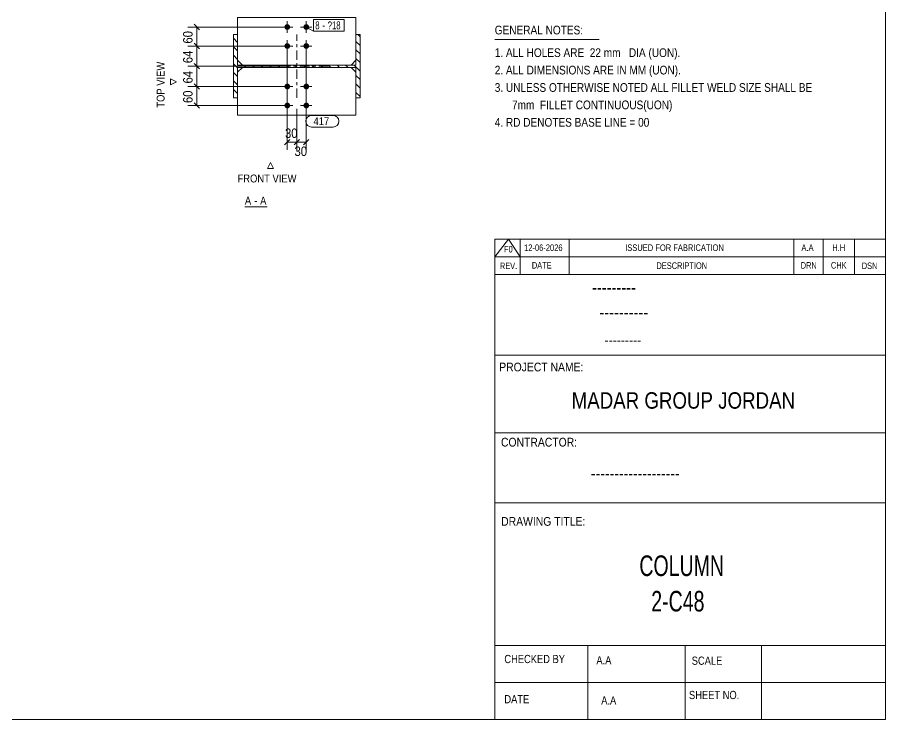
# Model space of a CAD drawing. Header units: millimetres. Extents: x 2 to 579, y 1 to 405.
# Drawn here: x 304.7 to 579, y 5 to 226.8 of the extents above; entities that cross this region are included whole.
import ezdxf

# ---------------------------------------------------------------- set-up
doc = ezdxf.new("R2010")
doc.units = ezdxf.units.MM
for name, pattern in [('XKITLINE00', [0]), ('XKITLINE01', [4, 1, -1, 1, -1]), ('XKITLINE03', [6, 3, -1, 1, -1])]:
    doc.linetypes.add(name, pattern=pattern)
for name, color, linetype, lineweight in [('Bolt', 3, 'Continuous', 0), ('BoltMark', 7, 'Continuous', 0), ('Dimensions', 7, 'Continuous', 0), ('DrawingSheet', 5, 'Continuous', 0), ('OtherObjectType', 7, 'Continuous', 0), ('Part', 2, 'Continuous', 0), ('PartMark', 7, 'Continuous', 0)]:
    doc.layers.add(name, color=color, linetype=linetype, lineweight=lineweight)
doc.styles.add('@ARIAL_UNICODE_MS_BOLD', font='ARIAL.TTF')
doc.styles.add('ARIAL', font='ARIAL.TTF')
doc.styles.add('ARIAL_NARROW', font='ARIALN.TTF')
doc.styles.add('COMIC_SANS_MS_BOLD', font='COMICBD.TTF')
doc.styles.add('SWIS721_EX_BT', font='ARIAL.TTF')
doc.styles.add('SWISSE', font='ARIAL.TTF')

# ---------------------------------------------------------------- blocks, each defined once
blk = doc.blocks.new('*A1')
at = {"layer": 'Part', "color": 7, "linetype": 'XKITLINE00', "lineweight": 0}
for p, q in [((374.25, 218.96), (372.95, 220.26)), ((412.95, 220.67), (412.22, 221.4)), ((374.25, 216.26), (372.95, 217.56)), ((412.95, 217.97), (411.65, 219.27)), ((374.25, 213.57), (372.95, 214.87)), ((412.95, 215.28), (411.65, 216.58)), ((374.25, 210.88), (372.95, 212.18)), ((376.82, 211), (376.02, 211.8)), ((379.52, 211), (378.72, 211.8)), ((382.21, 211), (381.41, 211.8)), ((384.9, 211), (384.1, 211.8)), ((387.6, 211), (386.8, 211.8)), ((390.29, 211), (389.49, 211.8)), ((392.99, 211), (392.19, 211.8)), ((395.68, 211), (394.88, 211.8)), ((398.37, 211), (397.57, 211.8)), ((401.07, 211), (400.27, 211.8)), ((403.76, 211), (402.96, 211.8)), ((406.46, 211), (405.66, 211.8)), ((409.15, 211), (408.35, 211.8)), ((412.95, 209.89), (411.04, 211.8)), ((412.95, 212.59), (411.65, 213.89)), ((374.25, 208.18), (372.95, 209.48)), ((412.95, 207.2), (411.65, 208.5)), ((374.25, 205.49), (372.95, 206.79)), ((412.95, 204.5), (411.65, 205.8)), ((374.25, 202.79), (372.95, 204.09)), ((412.95, 201.81), (411.65, 203.11)), ((372.95, 201.4), (372.95, 201.4)), ((372.95, 201.4), (372.95, 201.4))]:
    blk.add_line(p, q, dxfattribs=at)
blk = doc.blocks.new('*A55')
at = {"layer": 'Bolt'}
for points in [[(390.85, 223.75), (390.85, 223.71), (390.84, 223.67), (390.83, 223.62), (390.82, 223.58), (390.81, 223.54), (390.8, 223.5), (390.78, 223.45), (390.76, 223.41), (390.74, 223.37), (390.72, 223.34), (390.7, 223.3), (390.67, 223.26), (390.65, 223.23), (390.62, 223.19), (390.59, 223.16), (390.56, 223.13), (390.52, 223.1), (390.49, 223.08), (390.45, 223.05), (390.41, 223.03), (390.38, 223.01), (390.34, 222.99), (390.3, 222.97), (390.25, 222.95), (390.21, 222.94), (390.17, 222.93), (390.13, 222.92), (390.08, 222.91), (390.04, 222.9), (390, 222.9), (389.95, 222.9), (389.91, 222.9), (389.86, 222.9), (389.82, 222.91), (389.78, 222.92), (389.73, 222.93), (389.69, 222.94), (389.65, 222.95), (389.61, 222.97), (389.57, 222.99), (389.53, 223.01), (389.49, 223.03), (389.45, 223.05), (389.42, 223.08), (389.38, 223.1), (389.35, 223.13), (389.31, 223.16), (389.28, 223.19), (389.26, 223.23), (389.23, 223.26), (389.2, 223.3), (389.18, 223.34), (389.16, 223.37), (389.14, 223.41), (389.12, 223.45), (389.1, 223.5), (389.09, 223.54), (389.08, 223.58), (389.07, 223.62), (389.06, 223.67), (389.06, 223.71), (389.05, 223.75), (389.05, 223.8), (389.05, 223.84), (389.06, 223.89), (389.06, 223.93), (389.07, 223.97), (389.08, 224.02), (389.09, 224.06), (389.1, 224.1), (389.12, 224.14), (389.14, 224.18), (389.16, 224.22), (389.18, 224.26), (389.2, 224.3), (389.23, 224.34), (389.26, 224.37), (389.28, 224.4), (389.31, 224.44), (389.35, 224.47), (389.38, 224.49), (389.42, 224.52), (389.45, 224.55), (389.49, 224.57), (389.53, 224.59), (389.57, 224.61), (389.61, 224.63), (389.65, 224.65), (389.69, 224.66), (389.73, 224.67), (389.78, 224.68), (389.82, 224.69), (389.86, 224.69), (389.91, 224.7), (389.95, 224.7), (390, 224.7), (390.04, 224.69), (390.08, 224.69), (390.13, 224.68), (390.17, 224.67), (390.21, 224.66), (390.25, 224.65), (390.3, 224.63), (390.34, 224.61), (390.38, 224.59), (390.41, 224.57), (390.45, 224.55), (390.49, 224.52), (390.52, 224.49), (390.56, 224.47), (390.59, 224.44), (390.62, 224.4), (390.65, 224.37), (390.67, 224.34), (390.7, 224.3), (390.72, 224.26), (390.74, 224.22), (390.76, 224.18), (390.78, 224.14), (390.8, 224.1), (390.81, 224.06), (390.82, 224.02), (390.83, 223.97), (390.84, 223.93), (390.85, 223.89), (390.85, 223.84), (390.85, 223.8)], [(396.85, 223.75), (396.85, 223.71), (396.84, 223.67), (396.83, 223.62), (396.82, 223.58), (396.81, 223.54), (396.8, 223.5), (396.78, 223.45), (396.76, 223.41), (396.74, 223.37), (396.72, 223.34), (396.7, 223.3), (396.67, 223.26), (396.65, 223.23), (396.62, 223.19), (396.59, 223.16), (396.56, 223.13), (396.52, 223.1), (396.49, 223.08), (396.45, 223.05), (396.41, 223.03), (396.38, 223.01), (396.34, 222.99), (396.3, 222.97), (396.25, 222.95), (396.21, 222.94), (396.17, 222.93), (396.13, 222.92), (396.08, 222.91), (396.04, 222.9), (396, 222.9), (395.95, 222.9), (395.91, 222.9), (395.86, 222.9), (395.82, 222.91), (395.78, 222.92), (395.73, 222.93), (395.69, 222.94), (395.65, 222.95), (395.61, 222.97), (395.57, 222.99), (395.53, 223.01), (395.49, 223.03), (395.45, 223.05), (395.42, 223.08), (395.38, 223.1), (395.35, 223.13), (395.31, 223.16), (395.28, 223.19), (395.26, 223.23), (395.23, 223.26), (395.2, 223.3), (395.18, 223.34), (395.16, 223.37), (395.14, 223.41), (395.12, 223.45), (395.1, 223.5), (395.09, 223.54), (395.08, 223.58), (395.07, 223.62), (395.06, 223.67), (395.06, 223.71), (395.05, 223.75), (395.05, 223.8), (395.05, 223.84), (395.06, 223.89), (395.06, 223.93), (395.07, 223.97), (395.08, 224.02), (395.09, 224.06), (395.1, 224.1), (395.12, 224.14), (395.14, 224.18), (395.16, 224.22), (395.18, 224.26), (395.2, 224.3), (395.23, 224.34), (395.26, 224.37), (395.28, 224.4), (395.31, 224.44), (395.35, 224.47), (395.38, 224.49), (395.42, 224.52), (395.45, 224.55), (395.49, 224.57), (395.53, 224.59), (395.57, 224.61), (395.61, 224.63), (395.65, 224.65), (395.69, 224.66), (395.73, 224.67), (395.78, 224.68), (395.82, 224.69), (395.86, 224.69), (395.91, 224.7), (395.95, 224.7), (396, 224.7), (396.04, 224.69), (396.08, 224.69), (396.13, 224.68), (396.17, 224.67), (396.21, 224.66), (396.25, 224.65), (396.3, 224.63), (396.34, 224.61), (396.38, 224.59), (396.41, 224.57), (396.45, 224.55), (396.49, 224.52), (396.52, 224.49), (396.56, 224.47), (396.59, 224.44), (396.62, 224.4), (396.65, 224.37), (396.67, 224.34), (396.7, 224.3), (396.72, 224.26), (396.74, 224.22), (396.76, 224.18), (396.78, 224.14), (396.8, 224.1), (396.81, 224.06), (396.82, 224.02), (396.83, 223.97), (396.84, 223.93), (396.85, 223.89), (396.85, 223.84), (396.85, 223.8)], [(390.85, 217.75), (390.85, 217.71), (390.84, 217.67), (390.83, 217.62), (390.82, 217.58), (390.81, 217.54), (390.8, 217.5), (390.78, 217.45), (390.76, 217.41), (390.74, 217.37), (390.72, 217.34), (390.7, 217.3), (390.67, 217.26), (390.65, 217.23), (390.62, 217.19), (390.59, 217.16), (390.56, 217.13), (390.52, 217.1), (390.49, 217.08), (390.45, 217.05), (390.41, 217.03), (390.38, 217.01), (390.34, 216.99), (390.3, 216.97), (390.25, 216.95), (390.21, 216.94), (390.17, 216.93), (390.13, 216.92), (390.08, 216.91), (390.04, 216.9), (390, 216.9), (389.95, 216.9), (389.91, 216.9), (389.86, 216.9), (389.82, 216.91), (389.78, 216.92), (389.73, 216.93), (389.69, 216.94), (389.65, 216.95), (389.61, 216.97), (389.57, 216.99), (389.53, 217.01), (389.49, 217.03), (389.45, 217.05), (389.42, 217.08), (389.38, 217.1), (389.35, 217.13), (389.31, 217.16), (389.28, 217.19), (389.26, 217.23), (389.23, 217.26), (389.2, 217.3), (389.18, 217.34), (389.16, 217.37), (389.14, 217.41), (389.12, 217.45), (389.1, 217.5), (389.09, 217.54), (389.08, 217.58), (389.07, 217.62), (389.06, 217.67), (389.06, 217.71), (389.05, 217.75), (389.05, 217.8), (389.05, 217.84), (389.06, 217.89), (389.06, 217.93), (389.07, 217.97), (389.08, 218.02), (389.09, 218.06), (389.1, 218.1), (389.12, 218.14), (389.14, 218.18), (389.16, 218.22), (389.18, 218.26), (389.2, 218.3), (389.23, 218.34), (389.26, 218.37), (389.28, 218.4), (389.31, 218.44), (389.35, 218.47), (389.38, 218.49), (389.42, 218.52), (389.45, 218.55), (389.49, 218.57), (389.53, 218.59), (389.57, 218.61), (389.61, 218.63), (389.65, 218.65), (389.69, 218.66), (389.73, 218.67), (389.78, 218.68), (389.82, 218.69), (389.86, 218.69), (389.91, 218.7), (389.95, 218.7), (390, 218.7), (390.04, 218.69), (390.08, 218.69), (390.13, 218.68), (390.17, 218.67), (390.21, 218.66), (390.25, 218.65), (390.3, 218.63), (390.34, 218.61), (390.38, 218.59), (390.41, 218.57), (390.45, 218.55), (390.49, 218.52), (390.52, 218.49), (390.56, 218.47), (390.59, 218.44), (390.62, 218.4), (390.65, 218.37), (390.67, 218.34), (390.7, 218.3), (390.72, 218.26), (390.74, 218.22), (390.76, 218.18), (390.78, 218.14), (390.8, 218.1), (390.81, 218.06), (390.82, 218.02), (390.83, 217.97), (390.84, 217.93), (390.85, 217.89), (390.85, 217.84), (390.85, 217.8)], [(396.85, 217.75), (396.85, 217.71), (396.84, 217.67), (396.83, 217.62), (396.82, 217.58), (396.81, 217.54), (396.8, 217.5), (396.78, 217.45), (396.76, 217.41), (396.74, 217.37), (396.72, 217.34), (396.7, 217.3), (396.67, 217.26), (396.65, 217.23), (396.62, 217.19), (396.59, 217.16), (396.56, 217.13), (396.52, 217.1), (396.49, 217.08), (396.45, 217.05), (396.41, 217.03), (396.38, 217.01), (396.34, 216.99), (396.3, 216.97), (396.25, 216.95), (396.21, 216.94), (396.17, 216.93), (396.13, 216.92), (396.08, 216.91), (396.04, 216.9), (396, 216.9), (395.95, 216.9), (395.91, 216.9), (395.86, 216.9), (395.82, 216.91), (395.78, 216.92), (395.73, 216.93), (395.69, 216.94), (395.65, 216.95), (395.61, 216.97), (395.57, 216.99), (395.53, 217.01), (395.49, 217.03), (395.45, 217.05), (395.42, 217.08), (395.38, 217.1), (395.35, 217.13), (395.31, 217.16), (395.28, 217.19), (395.26, 217.23), (395.23, 217.26), (395.2, 217.3), (395.18, 217.34), (395.16, 217.37), (395.14, 217.41), (395.12, 217.45), (395.1, 217.5), (395.09, 217.54), (395.08, 217.58), (395.07, 217.62), (395.06, 217.67), (395.06, 217.71), (395.05, 217.75), (395.05, 217.8), (395.05, 217.84), (395.06, 217.89), (395.06, 217.93), (395.07, 217.97), (395.08, 218.02), (395.09, 218.06), (395.1, 218.1), (395.12, 218.14), (395.14, 218.18), (395.16, 218.22), (395.18, 218.26), (395.2, 218.3), (395.23, 218.34), (395.26, 218.37), (395.28, 218.4), (395.31, 218.44), (395.35, 218.47), (395.38, 218.49), (395.42, 218.52), (395.45, 218.55), (395.49, 218.57), (395.53, 218.59), (395.57, 218.61), (395.61, 218.63), (395.65, 218.65), (395.69, 218.66), (395.73, 218.67), (395.78, 218.68), (395.82, 218.69), (395.86, 218.69), (395.91, 218.7), (395.95, 218.7), (396, 218.7), (396.04, 218.69), (396.08, 218.69), (396.13, 218.68), (396.17, 218.67), (396.21, 218.66), (396.25, 218.65), (396.3, 218.63), (396.34, 218.61), (396.38, 218.59), (396.41, 218.57), (396.45, 218.55), (396.49, 218.52), (396.52, 218.49), (396.56, 218.47), (396.59, 218.44), (396.62, 218.4), (396.65, 218.37), (396.67, 218.34), (396.7, 218.3), (396.72, 218.26), (396.74, 218.22), (396.76, 218.18), (396.78, 218.14), (396.8, 218.1), (396.81, 218.06), (396.82, 218.02), (396.83, 217.97), (396.84, 217.93), (396.85, 217.89), (396.85, 217.84), (396.85, 217.8)]]:
    blk.add_hatch(color=3, dxfattribs=at).paths.add_polyline_path(points, flags=17)
at = {"layer": 'Bolt', "color": 3, "linetype": 'XKITLINE00', "lineweight": 0}
for p, q in [((389.95, 225.6), (389.95, 222)), ((395.95, 225.6), (395.95, 222)), ((388.15, 223.8), (391.75, 223.8)), ((394.15, 223.8), (397.75, 223.8)), ((389.95, 219.6), (389.95, 216)), ((395.95, 219.6), (395.95, 216)), ((388.15, 217.8), (391.75, 217.8)), ((394.15, 217.8), (397.75, 217.8))]:
    blk.add_line(p, q, dxfattribs=at)
blk = doc.blocks.new('*A56')
at = {"layer": 'Bolt'}
for points in [[(389.05, 205.04), (389.06, 205.09), (389.06, 205.13), (389.07, 205.17), (389.08, 205.22), (389.09, 205.26), (389.1, 205.3), (389.12, 205.34), (389.14, 205.38), (389.16, 205.42), (389.18, 205.46), (389.2, 205.5), (389.23, 205.54), (389.26, 205.57), (389.28, 205.6), (389.31, 205.64), (389.35, 205.67), (389.38, 205.69), (389.42, 205.72), (389.45, 205.75), (389.49, 205.77), (389.53, 205.79), (389.57, 205.81), (389.61, 205.83), (389.65, 205.85), (389.69, 205.86), (389.73, 205.87), (389.78, 205.88), (389.82, 205.89), (389.86, 205.89), (389.91, 205.9), (389.95, 205.9), (390, 205.9), (390.04, 205.89), (390.08, 205.89), (390.13, 205.88), (390.17, 205.87), (390.21, 205.86), (390.25, 205.85), (390.3, 205.83), (390.34, 205.81), (390.38, 205.79), (390.41, 205.77), (390.45, 205.75), (390.49, 205.72), (390.52, 205.69), (390.56, 205.67), (390.59, 205.64), (390.62, 205.6), (390.65, 205.57), (390.67, 205.54), (390.7, 205.5), (390.72, 205.46), (390.74, 205.42), (390.76, 205.38), (390.78, 205.34), (390.8, 205.3), (390.81, 205.26), (390.82, 205.22), (390.83, 205.17), (390.84, 205.13), (390.85, 205.09), (390.85, 205.04), (390.85, 205), (390.85, 204.95), (390.85, 204.91), (390.84, 204.87), (390.83, 204.82), (390.82, 204.78), (390.81, 204.74), (390.8, 204.7), (390.78, 204.65), (390.76, 204.61), (390.74, 204.57), (390.72, 204.54), (390.7, 204.5), (390.67, 204.46), (390.65, 204.43), (390.62, 204.39), (390.59, 204.36), (390.56, 204.33), (390.52, 204.3), (390.49, 204.28), (390.45, 204.25), (390.41, 204.23), (390.38, 204.21), (390.34, 204.19), (390.3, 204.17), (390.25, 204.15), (390.21, 204.14), (390.17, 204.13), (390.13, 204.12), (390.08, 204.11), (390.04, 204.1), (390, 204.1), (389.95, 204.1), (389.91, 204.1), (389.86, 204.1), (389.82, 204.11), (389.78, 204.12), (389.73, 204.13), (389.69, 204.14), (389.65, 204.15), (389.61, 204.17), (389.57, 204.19), (389.53, 204.21), (389.49, 204.23), (389.45, 204.25), (389.42, 204.28), (389.38, 204.3), (389.35, 204.33), (389.31, 204.36), (389.28, 204.39), (389.26, 204.43), (389.23, 204.46), (389.2, 204.5), (389.18, 204.54), (389.16, 204.57), (389.14, 204.61), (389.12, 204.65), (389.1, 204.7), (389.09, 204.74), (389.08, 204.78), (389.07, 204.82), (389.06, 204.87), (389.06, 204.91), (389.05, 204.95), (389.05, 205)], [(395.05, 205.04), (395.06, 205.09), (395.06, 205.13), (395.07, 205.17), (395.08, 205.22), (395.09, 205.26), (395.1, 205.3), (395.12, 205.34), (395.14, 205.38), (395.16, 205.42), (395.18, 205.46), (395.2, 205.5), (395.23, 205.54), (395.26, 205.57), (395.28, 205.6), (395.31, 205.64), (395.35, 205.67), (395.38, 205.69), (395.42, 205.72), (395.45, 205.75), (395.49, 205.77), (395.53, 205.79), (395.57, 205.81), (395.61, 205.83), (395.65, 205.85), (395.69, 205.86), (395.73, 205.87), (395.78, 205.88), (395.82, 205.89), (395.86, 205.89), (395.91, 205.9), (395.95, 205.9), (396, 205.9), (396.04, 205.89), (396.08, 205.89), (396.13, 205.88), (396.17, 205.87), (396.21, 205.86), (396.25, 205.85), (396.3, 205.83), (396.34, 205.81), (396.38, 205.79), (396.41, 205.77), (396.45, 205.75), (396.49, 205.72), (396.52, 205.69), (396.56, 205.67), (396.59, 205.64), (396.62, 205.6), (396.65, 205.57), (396.67, 205.54), (396.7, 205.5), (396.72, 205.46), (396.74, 205.42), (396.76, 205.38), (396.78, 205.34), (396.8, 205.3), (396.81, 205.26), (396.82, 205.22), (396.83, 205.17), (396.84, 205.13), (396.85, 205.09), (396.85, 205.04), (396.85, 205), (396.85, 204.95), (396.85, 204.91), (396.84, 204.87), (396.83, 204.82), (396.82, 204.78), (396.81, 204.74), (396.8, 204.7), (396.78, 204.65), (396.76, 204.61), (396.74, 204.57), (396.72, 204.54), (396.7, 204.5), (396.67, 204.46), (396.65, 204.43), (396.62, 204.39), (396.59, 204.36), (396.56, 204.33), (396.52, 204.3), (396.49, 204.28), (396.45, 204.25), (396.41, 204.23), (396.38, 204.21), (396.34, 204.19), (396.3, 204.17), (396.25, 204.15), (396.21, 204.14), (396.17, 204.13), (396.13, 204.12), (396.08, 204.11), (396.04, 204.1), (396, 204.1), (395.95, 204.1), (395.91, 204.1), (395.86, 204.1), (395.82, 204.11), (395.78, 204.12), (395.73, 204.13), (395.69, 204.14), (395.65, 204.15), (395.61, 204.17), (395.57, 204.19), (395.53, 204.21), (395.49, 204.23), (395.45, 204.25), (395.42, 204.28), (395.38, 204.3), (395.35, 204.33), (395.31, 204.36), (395.28, 204.39), (395.26, 204.43), (395.23, 204.46), (395.2, 204.5), (395.18, 204.54), (395.16, 204.57), (395.14, 204.61), (395.12, 204.65), (395.1, 204.7), (395.09, 204.74), (395.08, 204.78), (395.07, 204.82), (395.06, 204.87), (395.06, 204.91), (395.05, 204.95), (395.05, 205)], [(389.05, 199.04), (389.06, 199.09), (389.06, 199.13), (389.07, 199.17), (389.08, 199.22), (389.09, 199.26), (389.1, 199.3), (389.12, 199.34), (389.14, 199.38), (389.16, 199.42), (389.18, 199.46), (389.2, 199.5), (389.23, 199.54), (389.26, 199.57), (389.28, 199.6), (389.31, 199.64), (389.35, 199.67), (389.38, 199.69), (389.42, 199.72), (389.45, 199.75), (389.49, 199.77), (389.53, 199.79), (389.57, 199.81), (389.61, 199.83), (389.65, 199.85), (389.69, 199.86), (389.73, 199.87), (389.78, 199.88), (389.82, 199.89), (389.86, 199.89), (389.91, 199.9), (389.95, 199.9), (390, 199.9), (390.04, 199.89), (390.08, 199.89), (390.13, 199.88), (390.17, 199.87), (390.21, 199.86), (390.25, 199.85), (390.3, 199.83), (390.34, 199.81), (390.38, 199.79), (390.41, 199.77), (390.45, 199.75), (390.49, 199.72), (390.52, 199.69), (390.56, 199.67), (390.59, 199.64), (390.62, 199.6), (390.65, 199.57), (390.67, 199.54), (390.7, 199.5), (390.72, 199.46), (390.74, 199.42), (390.76, 199.38), (390.78, 199.34), (390.8, 199.3), (390.81, 199.26), (390.82, 199.22), (390.83, 199.17), (390.84, 199.13), (390.85, 199.09), (390.85, 199.04), (390.85, 199), (390.85, 198.95), (390.85, 198.91), (390.84, 198.87), (390.83, 198.82), (390.82, 198.78), (390.81, 198.74), (390.8, 198.7), (390.78, 198.65), (390.76, 198.61), (390.74, 198.57), (390.72, 198.54), (390.7, 198.5), (390.67, 198.46), (390.65, 198.43), (390.62, 198.39), (390.59, 198.36), (390.56, 198.33), (390.52, 198.3), (390.49, 198.28), (390.45, 198.25), (390.41, 198.23), (390.38, 198.21), (390.34, 198.19), (390.3, 198.17), (390.25, 198.15), (390.21, 198.14), (390.17, 198.13), (390.13, 198.12), (390.08, 198.11), (390.04, 198.1), (390, 198.1), (389.95, 198.1), (389.91, 198.1), (389.86, 198.1), (389.82, 198.11), (389.78, 198.12), (389.73, 198.13), (389.69, 198.14), (389.65, 198.15), (389.61, 198.17), (389.57, 198.19), (389.53, 198.21), (389.49, 198.23), (389.45, 198.25), (389.42, 198.28), (389.38, 198.3), (389.35, 198.33), (389.31, 198.36), (389.28, 198.39), (389.26, 198.43), (389.23, 198.46), (389.2, 198.5), (389.18, 198.54), (389.16, 198.57), (389.14, 198.61), (389.12, 198.65), (389.1, 198.7), (389.09, 198.74), (389.08, 198.78), (389.07, 198.82), (389.06, 198.87), (389.06, 198.91), (389.05, 198.95), (389.05, 199)], [(395.05, 199.04), (395.06, 199.09), (395.06, 199.13), (395.07, 199.17), (395.08, 199.22), (395.09, 199.26), (395.1, 199.3), (395.12, 199.34), (395.14, 199.38), (395.16, 199.42), (395.18, 199.46), (395.2, 199.5), (395.23, 199.54), (395.26, 199.57), (395.28, 199.6), (395.31, 199.64), (395.35, 199.67), (395.38, 199.69), (395.42, 199.72), (395.45, 199.75), (395.49, 199.77), (395.53, 199.79), (395.57, 199.81), (395.61, 199.83), (395.65, 199.85), (395.69, 199.86), (395.73, 199.87), (395.78, 199.88), (395.82, 199.89), (395.86, 199.89), (395.91, 199.9), (395.95, 199.9), (396, 199.9), (396.04, 199.89), (396.08, 199.89), (396.13, 199.88), (396.17, 199.87), (396.21, 199.86), (396.25, 199.85), (396.3, 199.83), (396.34, 199.81), (396.38, 199.79), (396.41, 199.77), (396.45, 199.75), (396.49, 199.72), (396.52, 199.69), (396.56, 199.67), (396.59, 199.64), (396.62, 199.6), (396.65, 199.57), (396.67, 199.54), (396.7, 199.5), (396.72, 199.46), (396.74, 199.42), (396.76, 199.38), (396.78, 199.34), (396.8, 199.3), (396.81, 199.26), (396.82, 199.22), (396.83, 199.17), (396.84, 199.13), (396.85, 199.09), (396.85, 199.04), (396.85, 199), (396.85, 198.95), (396.85, 198.91), (396.84, 198.87), (396.83, 198.82), (396.82, 198.78), (396.81, 198.74), (396.8, 198.7), (396.78, 198.65), (396.76, 198.61), (396.74, 198.57), (396.72, 198.54), (396.7, 198.5), (396.67, 198.46), (396.65, 198.43), (396.62, 198.39), (396.59, 198.36), (396.56, 198.33), (396.52, 198.3), (396.49, 198.28), (396.45, 198.25), (396.41, 198.23), (396.38, 198.21), (396.34, 198.19), (396.3, 198.17), (396.25, 198.15), (396.21, 198.14), (396.17, 198.13), (396.13, 198.12), (396.08, 198.11), (396.04, 198.1), (396, 198.1), (395.95, 198.1), (395.91, 198.1), (395.86, 198.1), (395.82, 198.11), (395.78, 198.12), (395.73, 198.13), (395.69, 198.14), (395.65, 198.15), (395.61, 198.17), (395.57, 198.19), (395.53, 198.21), (395.49, 198.23), (395.45, 198.25), (395.42, 198.28), (395.38, 198.3), (395.35, 198.33), (395.31, 198.36), (395.28, 198.39), (395.26, 198.43), (395.23, 198.46), (395.2, 198.5), (395.18, 198.54), (395.16, 198.57), (395.14, 198.61), (395.12, 198.65), (395.1, 198.7), (395.09, 198.74), (395.08, 198.78), (395.07, 198.82), (395.06, 198.87), (395.06, 198.91), (395.05, 198.95), (395.05, 199)]]:
    blk.add_hatch(color=3, dxfattribs=at).paths.add_polyline_path(points, flags=17)
at = {"layer": 'Bolt', "color": 3, "linetype": 'XKITLINE00', "lineweight": 0}
for p, q in [((389.95, 203.2), (389.95, 206.8)), ((395.95, 203.2), (395.95, 206.8)), ((391.75, 205), (388.15, 205)), ((397.75, 205), (394.15, 205)), ((389.95, 197.2), (389.95, 200.8)), ((395.95, 197.2), (395.95, 200.8)), ((391.75, 199), (388.15, 199)), ((397.75, 199), (394.15, 199))]:
    blk.add_line(p, q, dxfattribs=at)
blk = doc.blocks.new('*A57')
at = {"layer": 'Part', "color": 2, "linetype": 'XKITLINE00', "lineweight": 0}
for p, q in [((372.95, 201.4), (372.95, 221.4)), ((372.95, 221.4), (374.25, 221.4)), ((374.25, 221.4), (374.25, 211.8)), ((411.65, 211.8), (411.65, 221.4)), ((411.65, 221.4), (412.95, 221.4)), ((412.95, 221.4), (412.95, 201.4)), ((374.25, 211.8), (411.65, 211.8)), ((411.65, 211), (374.25, 211)), ((374.25, 211), (374.25, 201.4)), ((411.65, 201.4), (411.65, 211)), ((374.25, 201.4), (372.95, 201.4)), ((412.95, 201.4), (411.65, 201.4))]:
    blk.add_line(p, q, dxfattribs=at)
at = {"layer": 'Part', "color": 7, "linetype": 'XKITLINE03', "lineweight": 0}
for p, q in [((392.95, 201.4), (392.95, 221.4)), ((402.95, 211.4), (382.95, 211.4))]:
    blk.add_line(p, q, dxfattribs=at)
blk = doc.blocks.new('*A58')
at = {"layer": 'Part', "color": 2, "linetype": 'XKITLINE00', "lineweight": 0}
for p, q in [((374.25, 226.8), (374.25, 221.4)), ((374.25, 226.8), (411.65, 226.8)), ((411.65, 226.8), (411.65, 221.4)), ((374.25, 213.3), (375.75, 211.8)), ((411.65, 213.3), (410.15, 211.8))]:
    blk.add_line(p, q, dxfattribs=at)
at = {"layer": 'Part', "color": 7, "linetype": 'XKITLINE01', "lineweight": 0}
for p, q in [((374.25, 221.4), (374.25, 213.3)), ((411.65, 221.4), (411.65, 213.3)), ((375.75, 211.8), (410.15, 211.8))]:
    blk.add_line(p, q, dxfattribs=at)
blk = doc.blocks.new('*A59')
at = {"layer": 'Part', "color": 2, "linetype": 'XKITLINE00', "lineweight": 0}
for p, q in [((375.75, 211), (374.25, 209.5)), ((411.65, 209.5), (410.15, 211)), ((374.25, 196), (374.25, 201.4)), ((411.65, 196), (411.65, 201.4)), ((374.25, 196), (411.65, 196))]:
    blk.add_line(p, q, dxfattribs=at)
at = {"layer": 'Part', "color": 7, "linetype": 'XKITLINE01', "lineweight": 0}
for p, q in [((374.25, 201.4), (374.25, 209.5)), ((410.15, 211), (375.75, 211)), ((411.65, 201.4), (411.65, 209.5))]:
    blk.add_line(p, q, dxfattribs=at)
blk = doc.blocks.new('*A69')
at = {"layer": 'DrawingSheet', "color": 5, "linetype": 'XKITLINE00', "lineweight": 0}
for p, q in [((579, 5), (579, 405)), ((5, 5), (579, 5))]:
    blk.add_line(p, q, dxfattribs=at)
blk = doc.blocks.new('*A71')
at = {"layer": 'OtherObjectType', "color": 7, "linetype": 'XKITLINE00', "lineweight": 0}
blk.add_line((455.5, 219.82), (488.5, 219.82), dxfattribs=at)
at = {"layer": 'OtherObjectType', "color": 7, "style": 'ARIAL_NARROW', "width": 1.008832}
for s, p in [('GENERAL NOTES:', (455.5, 221.47)), ('1. ALL HOLES ARE  22 mm   DIA (UON).', (455.5, 214.32)), ('2. ALL DIMENSIONS ARE IN MM (UON).', (455.5, 208.82)), ('3. UNLESS OTHERWISE NOTED ALL FILLET WELD SIZE SHALL BE', (455.5, 203.32)), ('7mm  FILLET CONTINUOUS(UON)', (460.95, 197.82)), ('4. RD DENOTES BASE LINE = 00', (455.5, 192.32))]:
    blk.add_text(s, height=2.75, dxfattribs=at).set_placement(p)
blk = doc.blocks.new('*A72')
at = {"layer": 'OtherObjectType', "color": 7, "linetype": 'XKITLINE00', "lineweight": 0}
for p, q in [((455.5, 156.76), (579, 156.76)), ((455.5, 151.21), (459.82, 156.76)), ((455.5, 151.21), (455.5, 156.76)), ((459.82, 156.76), (463.53, 151.21)), ((463.53, 151.21), (463.53, 156.76)), ((478.97, 151.21), (478.97, 156.76)), ((549.98, 151.21), (549.98, 156.76)), ((559.24, 151.21), (559.24, 156.76)), ((569.12, 151.21), (569.12, 156.76)), ((579, 151.21), (579, 156.76)), ((455.5, 151.21), (579, 151.21)), ((455.5, 145.65), (455.5, 151.21)), ((459.21, 151.21), (579, 151.21)), ((463.53, 145.65), (463.53, 151.21)), ((478.97, 145.65), (478.97, 151.21)), ((549.98, 145.65), (549.98, 151.21)), ((559.24, 145.65), (559.24, 151.21)), ((569.12, 145.65), (569.12, 151.21)), ((579, 145.65), (579, 151.21))]:
    blk.add_line(p, q, dxfattribs=at)
at = {"layer": 'OtherObjectType', "color": 7, "style": 'ARIAL_NARROW'}
for s, height, width, p in [('F0', 2.058, 1.008832, (458.4, 152.59)), ('12-06-2026', 2.058, 1.008832, (464.76, 153.06)), ('ISSUED FOR FABRICATION', 2.0583, 1.008832, (496.71, 153.06)), ('A.A', 2.058, 1.008832, (552.4, 153.06)), ('H.H', 2.058, 1.008832, (562.13, 153.06)), ('REV.', 2.058, 0.907949, (457.13, 147.31)), ('DATE', 2.058, 0.907949, (467.23, 147.5)), ('DESCRIPTION', 2.0583, 0.907949, (506.61, 147.39)), ('DRN', 2.058, 0.907949, (552.17, 147.47)), ('CHK', 2.058, 0.907949, (561.72, 147.5)), ('DSN', 2.058, 0.907949, (571.47, 147.35))]:
    blk.add_text(s, height=height, dxfattribs=dict(at, width=width)).set_placement(p)
blk = doc.blocks.new('*A74')
at = {"layer": 'OtherObjectType', "color": 2, "linetype": 'XKITLINE00', "lineweight": 0}
for p, q in [((455.5, 145.65), (579, 145.65)), ((455.5, 5), (455.5, 145.64)), ((578.98, 145.64), (579, 5)), ((579, 120.14), (455.5, 120.14)), ((455.5, 95.63), (579, 95.63)), ((579, 73.49), (455.5, 73.49)), ((579, 28.4), (455.5, 28.4)), ((484.94, 28.4), (484.94, 5)), ((515.62, 5), (515.62, 28.4)), ((539.75, 5), (539.75, 28.4)), ((579, 16.7), (455.5, 16.7)), ((579, 5), (455.5, 5))]:
    blk.add_line(p, q, dxfattribs=at)
at = {"layer": 'OtherObjectType', "color": 4, "style": '@ARIAL_UNICODE_MS_BOLD', "width": 0.85}
blk.add_text('---------', height=3.9, dxfattribs=at).set_placement((486.23, 139.59))
at = {"layer": 'OtherObjectType', "color": 7, "style": 'ARIAL', "width": 0.85}
for s, height, p in [('----------', 3.9, (488.56, 131.77)), ('---------', 3.25, (490.21, 123.31))]:
    blk.add_text(s, height=height, dxfattribs=at).set_placement(p)
at = {"layer": 'OtherObjectType', "color": 3, "width": 0.85}
for s, style, p in [('PROJECT NAME:', 'SWIS721_EX_BT', (456.92, 115.01)), ('CONTRACTOR:', 'SWISSE', (457.47, 91.27)), ('DRAWING TITLE:', 'SWIS721_EX_BT', (457.53, 66.24))]:
    blk.add_text(s, height=2.7618, dxfattribs=dict(at, style=style)).set_placement(p)
at = {"layer": 'OtherObjectType', "color": 7, "width": 0.85}
for s, height, p in [('MADAR GROUP JORDAN', 5.2, (479.79, 103.23)), ('CHECKED BY', 2.592, (458.53, 22.86)), ('A.A', 2.592, (487.61, 22.45)), ('SCALE', 2.592, (517.74, 22.33)), ('SHEET NO.', 2.592, (516.87, 11.49)), ('DATE', 2.592, (458.54, 10.16)), ('A.A', 2.592, (489.14, 9.76))]:
    blk.add_text(s, height=height, dxfattribs=at).set_placement(p)
at = {"layer": 'OtherObjectType', "color": 1}
for s, height, style, width, p in [('-------------------', 3.9, 'COMIC_SANS_MS_BOLD', 0.85, (485.87, 80.86)), ('COLUMN', 6.5, 'ARIAL', 0.68, (501.19, 50.37)), ('2-C48', 6.5, 'ARIAL', 0.68, (504.95, 39.17))]:
    blk.add_text(s, height=height, dxfattribs=dict(at, style=style, width=width)).set_placement(p)
blk = doc.blocks.new('*A160')
at = {"layer": 'Dimensions', "color": 7, "linetype": 'XKITLINE00', "lineweight": 0}
for p, q in [((360.53, 205.85), (362.23, 204.15)), ((388.95, 205), (358.53, 205)), ((361.38, 199), (361.38, 205)), ((388.95, 199), (358.53, 199)), ((360.53, 199.85), (362.23, 198.15))]:
    blk.add_line(p, q, dxfattribs=at)
at = {"layer": 'Dimensions', "color": 3}
for p in [(361.38, 205), (361.38, 199)]:
    blk.add_point(p, dxfattribs=at)
at = {"layer": 'Dimensions', "color": 3, "style": 'ARIAL', "width": 0.85}
blk.add_text('60', height=3, rotation=90.0002, dxfattribs=at).set_placement((360.03, 199.77))
blk = doc.blocks.new('*A161')
at = {"layer": 'Dimensions', "color": 7, "linetype": 'XKITLINE00', "lineweight": 0}
for p, q in [((388.95, 211.4), (358.53, 211.4)), ((360.53, 212.25), (362.23, 210.55)), ((361.38, 205), (361.38, 211.4)), ((360.53, 205.85), (362.23, 204.15)), ((388.95, 205), (358.53, 205))]:
    blk.add_line(p, q, dxfattribs=at)
at = {"layer": 'Dimensions', "color": 3}
for p in [(361.38, 211.4), (361.38, 205)]:
    blk.add_point(p, dxfattribs=at)
at = {"layer": 'Dimensions', "color": 3, "style": 'ARIAL', "width": 0.85}
blk.add_text('64', height=3, rotation=90.0002, dxfattribs=at).set_placement((360.03, 205.97))
blk = doc.blocks.new('*A162')
at = {"layer": 'Dimensions', "color": 7, "linetype": 'XKITLINE00', "lineweight": 0}
for p, q in [((388.95, 217.8), (358.53, 217.8)), ((360.53, 218.65), (362.23, 216.95)), ((361.38, 211.4), (361.38, 217.8)), ((388.95, 211.4), (358.53, 211.4)), ((360.53, 212.25), (362.23, 210.55))]:
    blk.add_line(p, q, dxfattribs=at)
at = {"layer": 'Dimensions', "color": 3}
for p in [(361.38, 217.8), (361.38, 211.4)]:
    blk.add_point(p, dxfattribs=at)
at = {"layer": 'Dimensions', "color": 3, "style": 'ARIAL', "width": 0.85}
blk.add_text('64', height=3, rotation=90.0002, dxfattribs=at).set_placement((360.03, 212.37))
blk = doc.blocks.new('*A163')
at = {"layer": 'Dimensions', "color": 7, "linetype": 'XKITLINE00', "lineweight": 0}
for p, q in [((388.95, 223.8), (358.53, 223.8)), ((360.53, 224.65), (362.23, 222.95)), ((361.38, 217.8), (361.38, 223.8)), ((388.95, 217.8), (358.53, 217.8)), ((360.53, 218.65), (362.23, 216.95))]:
    blk.add_line(p, q, dxfattribs=at)
at = {"layer": 'Dimensions', "color": 3}
for p in [(361.38, 223.8), (361.38, 217.8)]:
    blk.add_point(p, dxfattribs=at)
at = {"layer": 'Dimensions', "color": 3, "style": 'ARIAL', "width": 0.85}
blk.add_text('60', height=3, rotation=90.0002, dxfattribs=at).set_placement((360.03, 218.57))
blk = doc.blocks.new('*A164')
at = {"layer": 'Dimensions', "color": 7, "linetype": 'XKITLINE00', "lineweight": 0}
for p, q in [((389.95, 216.8), (389.95, 185)), ((392.95, 198), (392.95, 185)), ((390.8, 188.25), (389.1, 186.55)), ((389.95, 187.4), (392.95, 187.4)), ((393.8, 188.25), (392.1, 186.55))]:
    blk.add_line(p, q, dxfattribs=at)
at = {"layer": 'Dimensions', "color": 3}
for p in [(389.95, 187.4), (392.95, 187.4)]:
    blk.add_point(p, dxfattribs=at)
at = {"layer": 'Dimensions', "color": 3, "style": 'ARIAL', "width": 0.85}
blk.add_text('30', height=3, dxfattribs=at).set_placement((389.23, 188.75))
blk = doc.blocks.new('*A165')
at = {"layer": 'Dimensions', "color": 7, "linetype": 'XKITLINE00', "lineweight": 0}
for p, q in [((395.95, 216.8), (395.95, 184.55)), ((392.95, 198), (392.95, 184.55)), ((393.8, 188.25), (392.1, 186.55)), ((392.95, 187.4), (395.95, 187.4)), ((396.8, 188.25), (395.1, 186.55))]:
    blk.add_line(p, q, dxfattribs=at)
at = {"layer": 'Dimensions', "color": 3}
for p in [(392.95, 187.4), (395.95, 187.4)]:
    blk.add_point(p, dxfattribs=at)
at = {"layer": 'Dimensions', "color": 3, "style": 'ARIAL', "width": 0.85}
blk.add_text('30', height=3, dxfattribs=at).set_placement((392.23, 183.05))
blk = doc.blocks.new('*A166')
at = {"layer": 'BoltMark', "color": 7, "linetype": 'XKITLINE00', "lineweight": 0}
for p, q in [((398.19, 226.17), (407.88, 226.17)), ((398.19, 222.47), (398.19, 226.17)), ((407.88, 222.47), (407.88, 226.17)), ((395.95, 223.8), (398.19, 222.47)), ((398.19, 222.47), (407.88, 222.47))]:
    blk.add_line(p, q, dxfattribs=at)
at = {"layer": 'BoltMark', "color": 3, "style": 'ARIAL_NARROW', "width": 0.85}
for s, p in [('8', (398.79, 223.07)), ('?18', (402.72, 223.07)), ('-', (401.06, 223.07))]:
    blk.add_text(s, height=2.5, dxfattribs=at).set_placement(p)
blk = doc.blocks.new('*A167')
at = {"layer": 'PartMark', "color": 7, "linetype": 'XKITLINE00', "lineweight": 0}
for p, q in [((397.64, 195.9), (404.4, 195.9)), ((397.64, 192.2), (404.4, 192.2))]:
    blk.add_line(p, q, dxfattribs=at)
for centre, start, end in [((397.64, 194.05), 90, 270), ((404.4, 194.05), 270, 90)]:
    blk.add_arc(centre, 1.85, start, end, dxfattribs=at)
at = {"layer": 'PartMark', "color": 3, "style": 'ARIAL', "width": 0.85}
blk.add_text('417', height=2.5, dxfattribs=at).set_placement((398.24, 192.8))
blk = doc.blocks.new('*A169')
at = {"layer": 'OtherObjectType', "color": 7, "linetype": 'XKITLINE00', "lineweight": 0}
for p, q in [((353.05, 205.54), (353.05, 207.41)), ((353.05, 207.41), (354.93, 206.47)), ((354.93, 206.47), (353.05, 205.54)), ((354.93, 206.47), (354.93, 206.47)), ((383.75, 179.07), (384.69, 180.95)), ((385.63, 179.07), (383.75, 179.07)), ((384.69, 180.95), (385.63, 179.07)), ((384.69, 180.95), (384.69, 180.95)), ((376.54, 166.95), (383.59, 166.95))]:
    blk.add_line(p, q, dxfattribs=at)
at = {"layer": 'OtherObjectType', "color": 7, "style": 'ARIAL', "width": 0.85}
blk.add_text('TOP VIEW', height=2.5, rotation=90, dxfattribs=at).set_placement((351.18, 198.32))
for s, p in [('FRONT VIEW', (374.23, 174.7)), ('A', (376.54, 167.7)), ('A', (381.37, 167.7)), ('-', (379.51, 167.7))]:
    blk.add_text(s, height=2.5, dxfattribs=at).set_placement(p)

msp = doc.modelspace()

# ---------------------------------------------------------------- block references
at = {"lineweight": 0}
for name in ['*A69', '*A58', '*A55', '*A166', '*A163', '*A71', '*A1', '*A57', '*A162', '*A164', '*A165', '*A161', '*A59', '*A160', '*A56', '*A167', '*A72', '*A74']:
    msp.add_blockref(name, (0, 0), dxfattribs=at)
at = {"layer": 'OtherObjectType', "lineweight": 0}
msp.add_blockref('*A169', (0, 0), dxfattribs=at)

doc.saveas('drawing.dxf')
